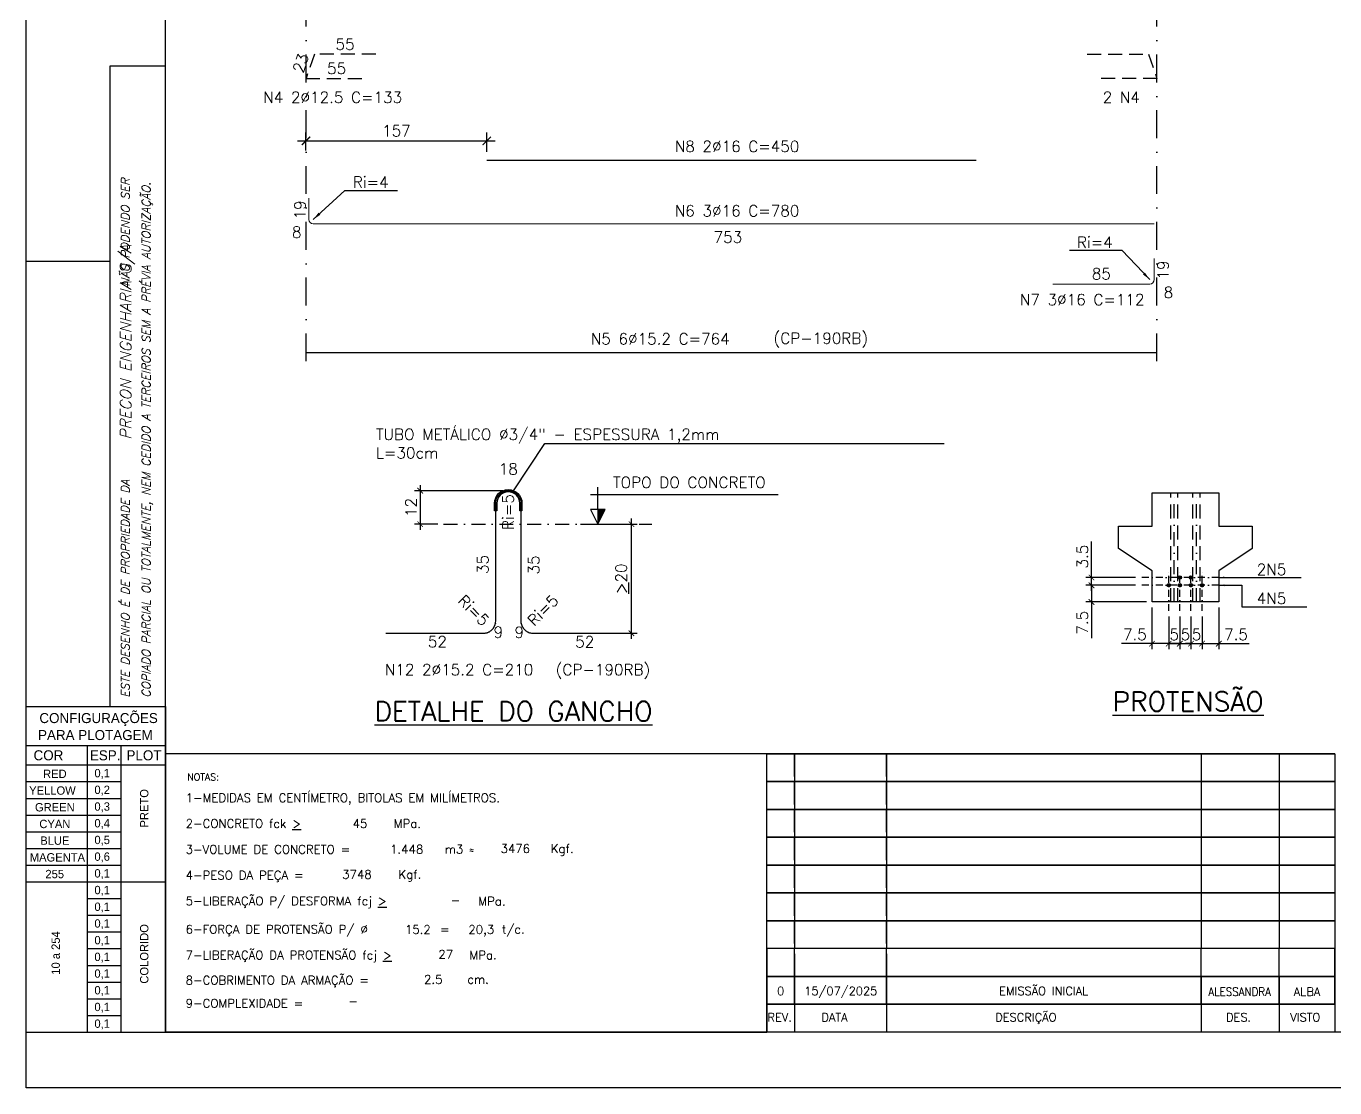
# Model space of a CAD drawing. Header units: centimetres. Extents: x 1658 to 6058, y 7825 to 9310.
# Drawn here: x 3958 to 5133, y 7825 to 8778 of the extents above; entities that cross this region are included whole.
import ezdxf
from ezdxf.enums import TextEntityAlignment as Align

# ---------------------------------------------------------------- set-up
doc = ezdxf.new("R2010")
doc.units = ezdxf.units.CM
doc.header["$LTSCALE"] = 50
doc.header["$MEASUREMENT"] = 0
doc.header["$PDMODE"] = 67
doc.linetypes.add('DASHDOT', pattern=[1, 0.5, -0.25, 0, -0.25])
doc.linetypes.add('HIDDEN', pattern=[0.375, 0.25, -0.125])
for name, color, linetype in [('COTAS-PRECON', 1, 'Continuous'), ('FERROS-PRECON', 4, 'Continuous'), ('FORMATO-PRECON', 2, 'Continuous'), ('HACHURAS-PRECON', 1, 'Continuous'), ('LINHA CENTRO-PRECON', 1, 'DASHDOT'), ('LINHA TRACEJADO-PRECON', 1, 'HIDDEN'), ('LINHA-01-PRECON', 1, 'Continuous'), ('LINHA-02-PRECON', 2, 'Continuous'), ('LINHA-04-PRECON', 4, 'Continuous'), ('LINHA-05-PRECON', 5, 'Continuous'), ('NOTAS-PRECON', 2, 'Continuous'), ('X1', 2, 'Continuous')]:
    doc.layers.add(name, color=color, linetype=linetype)
doc.layers.add('EP - 4', color=4, linetype='Continuous', lineweight=13)
doc.styles.add('PRECON-ROMANS', font='romans.shx')
doc.styles.add('R-80C-100', font='simplex.shx', dxfattribs={"height": 20})
doc.styles.add('R-80C-50', font='simplex.shx', dxfattribs={"height": 10})
doc.styles.add('R060', font='ACENT.shx', dxfattribs={"height": 75})
doc.styles.add('ROMANS', font='ROMANS.SHX', dxfattribs={"oblique": 15, "height": 3})
doc.styles.get("Standard").update_dxf_attribs({"font": 'romans.shx'})
doc.linetypes.add('ZIGZAG', pattern='A,0.0001,-0.2,[131,ltypeshp.shx,S=0.2,R=0,X=-0.2,Y=0],-0.4,[131,ltypeshp.shx,S=0.2,R=180,X=0.2,Y=0],-0.2', length=0.8001)
doc.dimstyles.new('ESC-0050', dxfattribs={"dimscale": 5, "dimtxt": 10, "dimasz": 1.5, "dimexe": 1.1, "dimexo": 2, "dimgap": 0.8, "dimtad": 1, "dimdec": 1, "dimzin": 12, "dimdsep": 46, "dimtxsty": 'R-80C-50', "dimblk": 'ARCHTICK', "dimcen": 2.5, "dimdle": 1.1, "dimclrd": 1, "dimclre": 1, "dimclrt": 3, "dimaunit": 1, "dimadec": 3, "dimazin": 0, "dimtfac": 1, "dimtdec": 1, "dimtmove": 0, "dimatfit": 3, "dimfxl": 1, "dimtolj": 1, "dimtzin": 0, "dimarcsym": 0})
doc.dimstyles.new('ESC50-25', dxfattribs={"dimscale": 50, "dimtxt": 0.2, "dimasz": 0.1, "dimexe": 0.1, "dimexo": 0.1, "dimgap": 0.065, "dimtad": 1, "dimdec": 1, "dimlfac": 0.5, "dimzin": 12, "dimdsep": 46, "dimtxsty": 'Standard', "dimblk": 'ARCHTICK', "dimcen": 0.09, "dimdle": 0.1, "dimclrd": 256, "dimclre": 256, "dimclrt": 2, "dimaunit": 1, "dimazin": 0, "dimtfac": 1, "dimtdec": 1, "dimtix": 1, "dimtmove": 1, "dimatfit": 3, "dimfxl": 1, "dimtolj": 1, "dimtzin": 0, "dimlwd": -1, "dimlwe": -1, "dimarcsym": 0})
doc.dimstyles.new('ESC50-50', dxfattribs={"dimscale": 50, "dimtxt": 0.2, "dimasz": 0.15, "dimexe": 0.15, "dimexo": 0.15, "dimgap": 0.08, "dimtad": 1, "dimdec": 1, "dimzin": 12, "dimdsep": 46, "dimtxsty": 'Standard', "dimblk": 'ARCHTICK', "dimcen": 0.09, "dimdle": 0.15, "dimclrd": 256, "dimclre": 256, "dimclrt": 2, "dimazin": 3, "dimtfac": 1, "dimtdec": 1, "dimtix": 1, "dimtmove": 2, "dimatfit": 2, "dimfxl": 0.15, "dimtolj": 1, "dimtzin": 0, "dimarcsym": 0})

# ---------------------------------------------------------------- blocks, each defined once
blk = doc.blocks.new('REV-A3-V')
at = {"layer": 'FORMATO-PRECON', "color": 1}
for p, q in [((780, 50), (780, 9.1)), ((920, 50), (920, 9.1))]:
    blk.add_line(p, q, dxfattribs=at)
for points in [[(1020, 50), (0, 50)], [(50, 9.1), (50, 50)], [(50, 50), (50, 0)], [(215, 9.1), (215, 50)], [(215, 50), (215, 0)], [(780, 50), (780, 0)], [(920, 50), (920, 0)]]:
    blk.add_lwpolyline(points, dxfattribs=at)
blk.add_lwpolyline([(1020, 0), (0, 0), (0, 50), (1020, 50)], close=True, dxfattribs=at)
at = {"layer": 'FORMATO-PRECON', "color": 2, "style": 'PRECON-ROMANS', "flags": 12}
for p in [(24.8, 24), (132.8, 24), (497.2, 24)]:
    blk.add_attdef('X', text='', height=15, dxfattribs=at).set_placement(p, align=Align.MIDDLE_CENTER)
at = {"layer": 'FORMATO-PRECON', "style": 'PRECON-ROMANS', "flags": 12}
for p in [(849.1, 22.6), (970, 22.6)]:
    blk.add_attdef('X', text='', height=15, dxfattribs=at).set_placement(p, align=Align.MIDDLE_CENTER)
blk = doc.blocks.new('A$C6E105C5C')
at = {"layer": 'FORMATO-PRECON', "color": 6}
for q in [(1020, 50), (0, 0)]:
    blk.add_line((0, 50), q, dxfattribs=at)
at = {"layer": 'FORMATO-PRECON', "color": 3}
blk.add_lwpolyline([(0, 50), (1020, 50), (1020, 0), (0, 0)], close=True, dxfattribs=at)
at = {"layer": 'FORMATO-PRECON', "color": 1}
for points in [[(50, 50), (50, 0)], [(215, 50), (215, 0)], [(780, 50), (780, 0)], [(920, 50), (920, 0)]]:
    blk.add_lwpolyline(points, dxfattribs=at)
at = {"layer": 'FORMATO-PRECON', "style": 'ROMANS'}
for s, p in [('REV.', (1.3, 19.2)), ('DATA', (98.1, 19.2)), ('DESCRIÇÃO', (410.2, 19.2)), ('DES.', (824.6, 19.2)), ('VISTO', (940, 19.2))]:
    blk.add_text(s, height=15, dxfattribs=at).set_placement(p)
blk = doc.blocks.new('A$C0AF02B9D')
at = {"layer": 'FORMATO-PRECON', "color": 1}
for p, q in [((0, 585), (250, 585)), ((0, 0), (0, 585)), ((250, 585), (250, 0)), ((0, 480), (250, 480)), ((0, 450), (170.7, 450)), ((0, 420), (170.7, 420)), ((0, 390), (170.7, 390)), ((0, 360), (170.7, 360)), ((0, 330), (170.7, 330)), ((0, 300), (170.7, 300)), ((110.1, 240), (170.7, 240)), ((110.1, 210), (170.7, 210)), ((110.1, 180), (170.7, 180)), ((110.1, 150), (170.7, 150)), ((110.1, 150), (170.7, 150)), ((110.1, 120), (170.7, 120)), ((110.1, 120), (170.7, 120)), ((110.1, 90), (170.7, 90)), ((110.1, 90), (170.7, 90)), ((110.1, 60), (170.7, 60)), ((110.1, 60), (170.7, 60)), ((110.1, 30), (170.7, 30)), ((110.1, 30), (170.7, 30)), ((0, 0), (250, 0)), ((110.1, 0), (170.7, 0)), ((110.1, 0), (170.7, 0)), ((110.1, 0), (170.7, 0))]:
    blk.add_line(p, q, dxfattribs=at)
at = {"layer": 'FORMATO-PRECON'}
for p, q in [((0, 515), (250, 515)), ((110.1, 0), (110.1, 515)), ((170.7, 0), (170.7, 515)), ((0, 270), (250, 270))]:
    blk.add_line(p, q, dxfattribs=at)
at = {"layer": 'FORMATO-PRECON', "style": 'R060'}
for s, p in [('CONFIGURAÇÕES ', (133.4, 563.9)), ('PARA PLOTAGEM', (124.3, 533.7)), ('COR', (40, 497.3)), ('ESP.', (141.8, 497.3)), ('PLOT', (211.6, 497.3))]:
    blk.add_text(s, height=18, dxfattribs=at).set_placement(p, align=Align.MIDDLE)
at = {"layer": 'FORMATO-PRECON', "color": 1, "style": 'R060'}
for s, p in [('RED', (51.5, 464)), ('0,1', (136.5, 464)), ('YELLOW', (47.2, 434)), ('0,2', (136.5, 434)), ('GREEN', (51.5, 404)), ('0,3', (136.5, 404)), ('CYAN', (51.5, 374)), ('0,4', (136.5, 374)), ('0,5', (136.5, 344)), ('BLUE', (51.5, 344)), ('MAGENTA', (56.1, 314)), ('0,6', (136.5, 314)), ('255', (51.3, 284)), ('0,1', (136.5, 284)), ('0,1', (136.5, 254)), ('0,1', (136.5, 224)), ('0,1', (136.5, 194)), ('0,1', (136.5, 164)), ('0,1', (136.5, 134)), ('0,1', (136.5, 104)), ('0,1', (136.5, 74)), ('0,1', (136.5, 44)), ('0,1', (136.5, 14))]:
    blk.add_text(s, height=15, dxfattribs=at).set_placement(p, align=Align.MIDDLE)
for s, p in [('PRETO', (212, 402.1)), ('COLORIDO', (212, 140.6)), ('10 a 254', (53, 142.2))]:
    blk.add_text(s, height=15, rotation=90, dxfattribs=at).set_placement(p, align=Align.MIDDLE)
blk = doc.blocks.new('A$C432D58B7')
at = {"layer": 'LINHA-01-PRECON'}
blk.add_blockref('A$C0AF02B9D', (0, 0), dxfattribs=at)
blk = doc.blocks.new('A$C550964AD')
at = {"layer": 'LINHA-01-PRECON'}
blk.add_blockref('A$C432D58B7', (0, 0), dxfattribs=at)
blk = doc.blocks.new('A$C12EB5E76')
at = {"layer": 'FORMATO-PRECON', "color": 6}
blk.add_line((35.3, 3089.3), (35.3, 1939.3), dxfattribs=at)
at = {"layer": 'FORMATO-PRECON'}
for points in [[(-114.7, 1254.3), (-114.7, 4224.3), (4085.3, 4224.3), (4085.3, 1254.3)], [(135.3, 1939.3), (135.3, 3089.3), (35.3, 3089.3), (35.3, 1939.3)]]:
    blk.add_lwpolyline(points, close=True, dxfattribs=at)
at = {"layer": 'FORMATO-PRECON', "color": 6}
blk.add_lwpolyline([(135.3, 1354.3), (135.3, 4124.3), (3985.3, 4124.3), (3985.3, 1354.3)], close=True, dxfattribs=at)
at = {"layer": 'FORMATO-PRECON'}
blk.add_lwpolyline([(-114.7, 2739.3), (35.3, 2739.3)], dxfattribs=at)
at = {"layer": 'LINHA-05-PRECON'}
blk.add_blockref('A$C550964AD', (-114.7, 1354.3), dxfattribs=at)
at = {"layer": 'FORMATO-PRECON', "style": 'ROMANS', "oblique": 15}
for s, p in [('ESTE DESENHO É DE PROPRIEDADE DA                            NÃO PODENDO SER', (70.9, 1955.1)), ('COPIADO PARCIAL OU TOTALMENTE, NEM CEDIDO A TERCEIROS SEM A PRÉVIA AUTORIZAÇÃO.', (108.3, 1955.1))]:
    blk.add_text(s, height=15, rotation=90, dxfattribs=at).set_placement(p)
at = {"layer": 'FORMATO-PRECON', "color": 3, "style": 'ROMANS', "oblique": 15}
blk.add_text('PRECON ENGENHARIA S/A', height=20, rotation=90, dxfattribs=at).set_placement((74, 2418.3))
blk = doc.blocks.new('NOTAS')
at = {"layer": 'NOTAS-PRECON', "color": 3, "style": 'ROMANS'}
blk.add_text('NOTAS:', height=11.93, dxfattribs=at).set_placement((9112.7, 411.6))
at = {"layer": 'NOTAS-PRECON', "style": 'ROMANS'}
for s, height, p in [('1-MEDIDAS EM CENTÍMETRO, BITOLAS EM MILÍMETROS. ', 14.918, (9109.9, 374)), ('2-CONCRETO fck %%U>%%U ', 14.918, (9109.9, 329.3)), ('3-VOLUME DE CONCRETO =', 14.918, (9109.9, 284.5)), ('≈ ', 14.92, (9601.3, 284.5)), ('4-PESO DA PEÇA =', 14.918, (9109.9, 239.7)), ('5-LIBERAÇÃO P/ DESFORMA fcj %%U>', 14.918, (9109.9, 195)), ('6-FORÇA DE PROTENSÃO P/ %%C', 14.918, (9109.8, 145.9)), ('t/c.', 14.92, (9658.1, 145.9)), ('=', 14.9, (9550.9, 145.9)), ('7-LIBERAÇÃO DA PROTENSÃO fcj %%U>', 14.918, (9109.8, 101.2)), ('MPa.', 14.92, (9601.8, 101.2)), ('8-COBRIMENTO DA ARMAÇÃO =', 14.918, (9109.9, 57.6)), ('9-COMPLEXIDADE =', 14.918, (9109.9, 17.6))]:
    blk.add_text(s, height=height, dxfattribs=at).set_placement(p)
at = {"layer": 'NOTAS-PRECON', "color": 2, "style": 'PRECON-ROMANS'}
for s, p in [('   MPa.', (9477.7, 336.7)), ('m3', (9575.1, 292.2)), ('Kgf.', (9762.6, 293.3)), ('Kgf.', (9498.6, 248.6)), ('MPa.', (9640.7, 202.1)), ('cm.', (9616.9, 66.5))]:
    blk.add_text(s, height=14.92, dxfattribs=at).set_placement(p, align=Align.MIDDLE_CENTER)
at = {"layer": 'NOTAS-PRECON', "color": 2, "style": 'PRECON-ROMANS', "flags": 8}
for tag, p in [('A', (9412.1, 336.7)), ('B', (9493.1, 292.2)), ('C', (9681.4, 293.3)), ('D', (9406.7, 248.6)), ('E', (9577.4, 203.8)), ('F', (9512.4, 153)), ('G', (9622.3, 153)), ('H', (9560.8, 110)), ('I', (9539.2, 66.5))]:
    blk.add_attdef(tag, text='', height=14.9, dxfattribs=at).set_placement(p, align=Align.MIDDLE_CENTER)
at = {"layer": 'NOTAS-PRECON', "color": 2, "style": 'PRECON-ROMANS'}
blk.add_attdef('J', (9391.7, 21.3), '', height=14.9, dxfattribs=at)
blk = doc.blocks.new('_ArchTick')
at = {"color": 0, "linetype": 'ByBlock', "const_width": 0.15}
blk.add_lwpolyline([(-0.5, -0.5), (0.5, 0.5)], dxfattribs=at)
blk = doc.blocks.new('*D96')
at = {"layer": 'COTAS-PRECON', "transparency": 16777216}
for p, q in [((4954.3, 8276.3), (4909.9, 8276.3)), ((4914.9, 8276.3), (4914.9, 8256.3)), ((4964.2, 8261.3), (4909.9, 8261.3)), ((4914.9, 8261.3), (4914.9, 8228.8))]:
    blk.add_line(p, q, dxfattribs=at)
at = {"layer": 'Defpoints', "color": 0, "transparency": 16777216}
for p in [(4914.9, 8276.3), (4959.3, 8276.3), (4969.2, 8261.3)]:
    blk.add_point(p, dxfattribs=at)
at = {"layer": 'COTAS-PRECON', "transparency": 16777216, "xscale": 5, "yscale": 5, "zscale": 5}
for p, rotation in [((4914.9, 8276.3), 90), ((4914.9, 8261.3), 270)]:
    blk.add_blockref('_ArchTick', p, dxfattribs=dict(at, rotation=rotation))
at = {"layer": 'COTAS-PRECON', "color": 2, "transparency": 16777216, "insert": (4906.7, 8242.6), "char_height": 10, "attachment_point": 5, "rotation": 90}
blk.add_mtext('\\A1;7.5', dxfattribs=at)
blk = doc.blocks.new('*D97')
at = {"layer": 'COTAS-PRECON', "transparency": 16777216}
for p, q in [((4984.2, 8248.2), (4984.2, 8218.9)), ((4994.2, 8248.2), (4994.2, 8218.9)), ((4984.2, 8223.9), (4979.2, 8223.9)), ((4984.2, 8223.9), (4994.2, 8223.9)), ((4994.2, 8223.9), (4999.2, 8223.9))]:
    blk.add_line(p, q, dxfattribs=at)
at = {"layer": 'Defpoints', "color": 0, "transparency": 16777216}
for p in [(4984.2, 8253.2), (4994.2, 8253.2), (4994.2, 8223.9)]:
    blk.add_point(p, dxfattribs=at)
at = {"layer": 'COTAS-PRECON', "transparency": 16777216, "xscale": 5, "yscale": 5, "zscale": 5}
blk.add_blockref('_ArchTick', (4984.2, 8223.9), dxfattribs=at)
at = {"layer": 'COTAS-PRECON', "transparency": 16777216, "xscale": 5, "yscale": 5, "zscale": 5, "rotation": 180}
blk.add_blockref('_ArchTick', (4994.2, 8223.9), dxfattribs=at)
at = {"layer": 'COTAS-PRECON', "color": 2, "transparency": 16777216, "insert": (4989.2, 8232.1), "char_height": 10, "attachment_point": 5}
blk.add_mtext('\\A1;5', dxfattribs=at)
blk = doc.blocks.new('*D98')
at = {"layer": 'COTAS-PRECON', "transparency": 16777216}
for p, q in [((4994.2, 8248.2), (4994.2, 8218.9)), ((5004.2, 8248.2), (5004.2, 8218.9)), ((4994.2, 8223.9), (4989.2, 8223.9)), ((4994.2, 8223.9), (5004.2, 8223.9)), ((5004.2, 8223.9), (5009.2, 8223.9))]:
    blk.add_line(p, q, dxfattribs=at)
at = {"layer": 'Defpoints', "color": 0, "transparency": 16777216}
for p in [(4994.2, 8253.2), (5004.2, 8253.2), (5004.2, 8223.9)]:
    blk.add_point(p, dxfattribs=at)
at = {"layer": 'COTAS-PRECON', "transparency": 16777216, "xscale": 5, "yscale": 5, "zscale": 5}
blk.add_blockref('_ArchTick', (4994.2, 8223.9), dxfattribs=at)
at = {"layer": 'COTAS-PRECON', "transparency": 16777216, "xscale": 5, "yscale": 5, "zscale": 5, "rotation": 180}
blk.add_blockref('_ArchTick', (5004.2, 8223.9), dxfattribs=at)
at = {"layer": 'COTAS-PRECON', "color": 2, "transparency": 16777216, "insert": (4999.2, 8232.1), "char_height": 10, "attachment_point": 5}
blk.add_mtext('\\A1;5', dxfattribs=at)
blk = doc.blocks.new('*D99')
at = {"layer": 'COTAS-PRECON', "transparency": 16777216}
for p, q in [((5004.2, 8248.2), (5004.2, 8218.9)), ((5014.2, 8248.2), (5014.2, 8218.9)), ((5004.2, 8223.9), (4999.2, 8223.9)), ((5004.2, 8223.9), (5014.2, 8223.9)), ((5014.2, 8223.9), (5019.2, 8223.9))]:
    blk.add_line(p, q, dxfattribs=at)
at = {"layer": 'Defpoints', "color": 0, "transparency": 16777216}
for p in [(5004.2, 8253.2), (5014.2, 8253.2), (5014.2, 8223.9)]:
    blk.add_point(p, dxfattribs=at)
at = {"layer": 'COTAS-PRECON', "transparency": 16777216, "xscale": 5, "yscale": 5, "zscale": 5}
blk.add_blockref('_ArchTick', (5004.2, 8223.9), dxfattribs=at)
at = {"layer": 'COTAS-PRECON', "transparency": 16777216, "xscale": 5, "yscale": 5, "zscale": 5, "rotation": 180}
blk.add_blockref('_ArchTick', (5014.2, 8223.9), dxfattribs=at)
at = {"layer": 'COTAS-PRECON', "color": 2, "transparency": 16777216, "insert": (5009.2, 8232.1), "char_height": 10, "attachment_point": 5}
blk.add_mtext('\\A1;5', dxfattribs=at)
blk = doc.blocks.new('*D100')
at = {"layer": 'COTAS-PRECON', "transparency": 16777216}
for p, q in [((5029.2, 8256.3), (5029.2, 8218.9)), ((5014.2, 8248.2), (5014.2, 8218.9)), ((5009.2, 8223.9), (5034.2, 8223.9))]:
    blk.add_line(p, q, dxfattribs=at)
at = {"layer": 'Defpoints', "color": 0, "transparency": 16777216}
for p in [(5029.2, 8261.3), (5014.2, 8253.2), (5029.2, 8223.9)]:
    blk.add_point(p, dxfattribs=at)
at = {"layer": 'COTAS-PRECON', "transparency": 16777216, "xscale": 5, "yscale": 5, "zscale": 5, "rotation": 180}
blk.add_blockref('_ArchTick', (5014.2, 8223.9), dxfattribs=at)
at = {"layer": 'COTAS-PRECON', "transparency": 16777216, "xscale": 5, "yscale": 5, "zscale": 5}
blk.add_blockref('_ArchTick', (5029.2, 8223.9), dxfattribs=at)
at = {"layer": 'COTAS-PRECON', "color": 2, "transparency": 16777216, "insert": (5044.6, 8232.1), "char_height": 10, "attachment_point": 5}
blk.add_mtext('\\A1;7.5', dxfattribs=at)
blk = doc.blocks.new('*D101')
at = {"layer": 'COTAS-PRECON', "transparency": 16777216}
for p, q in [((4969.2, 8256.3), (4969.2, 8218.9)), ((4984.2, 8248.2), (4984.2, 8218.9)), ((4989.2, 8223.9), (4964.2, 8223.9))]:
    blk.add_line(p, q, dxfattribs=at)
at = {"layer": 'Defpoints', "color": 0, "transparency": 16777216}
for p in [(4969.2, 8261.3), (4984.2, 8253.2), (4969.2, 8223.9)]:
    blk.add_point(p, dxfattribs=at)
at = {"layer": 'COTAS-PRECON', "transparency": 16777216, "xscale": 5, "yscale": 5, "zscale": 5, "rotation": 180}
blk.add_blockref('_ArchTick', (4969.2, 8223.9), dxfattribs=at)
at = {"layer": 'COTAS-PRECON', "transparency": 16777216, "xscale": 5, "yscale": 5, "zscale": 5}
blk.add_blockref('_ArchTick', (4984.2, 8223.9), dxfattribs=at)
at = {"layer": 'COTAS-PRECON', "color": 2, "transparency": 16777216, "insert": (4953.8, 8232.1), "char_height": 10, "attachment_point": 5}
blk.add_mtext('\\A1;7.5', dxfattribs=at)
blk = doc.blocks.new('*D103')
at = {"layer": 'Defpoints', "color": 0, "transparency": 16777216}
for p in [(4217.2, 8753.2), (4209.6, 8731.5), (4209.6, 8731.5)]:
    blk.add_point(p, dxfattribs=at)
at = {"layer": 'COTAS-PRECON', "color": 2, "transparency": 16777216, "insert": (4204.9, 8745.3), "char_height": 10, "attachment_point": 5, "rotation": 70.8817}
blk.add_mtext('\\A1;23', dxfattribs=at)
blk = doc.blocks.new('*D104')
at = {"layer": 'Defpoints', "color": 0, "transparency": 16777216}
for p in [(4217.2, 8753.2), (4272.2, 8753.2), (4272.2, 8753.2)]:
    blk.add_point(p, dxfattribs=at)
at = {"layer": 'COTAS-PRECON', "color": 2, "transparency": 16777216, "insert": (4244.7, 8762.2), "char_height": 10, "attachment_point": 5}
blk.add_mtext('\\A1;55', dxfattribs=at)
blk = doc.blocks.new('*D105')
at = {"layer": 'Defpoints', "color": 0, "transparency": 16777216}
for p in [(4209.6, 8731.5), (4209.6, 8731.5), (4264.6, 8731.5)]:
    blk.add_point(p, dxfattribs=at)
at = {"layer": 'COTAS-PRECON', "color": 2, "transparency": 16777216, "insert": (4237.1, 8740.5), "char_height": 10, "attachment_point": 5}
blk.add_mtext('\\A1;55', dxfattribs=at)
blk = doc.blocks.new('*D115')
at = {"layer": 'COTAS-PRECON', "transparency": 16777216}
for p, q in [((4914.9, 8283.3), (4914.9, 8315.7)), ((4954.3, 8283.3), (4909.9, 8283.3)), ((4954.3, 8276.3), (4909.9, 8276.3)), ((4914.9, 8271.3), (4914.9, 8283.3))]:
    blk.add_line(p, q, dxfattribs=at)
at = {"layer": 'Defpoints', "color": 0, "transparency": 16777216}
for p in [(4914.9, 8283.3), (4959.3, 8283.3), (4959.3, 8276.3)]:
    blk.add_point(p, dxfattribs=at)
at = {"layer": 'COTAS-PRECON', "transparency": 16777216, "xscale": 5, "yscale": 5, "zscale": 5}
for p, rotation in [((4914.9, 8283.3), 90), ((4914.9, 8276.3), 270)]:
    blk.add_blockref('_ArchTick', p, dxfattribs=dict(at, rotation=rotation))
at = {"layer": 'COTAS-PRECON', "color": 2, "transparency": 16777216, "insert": (4906.7, 8302), "char_height": 10, "attachment_point": 5, "rotation": 90}
blk.add_mtext('\\A1;3.5', dxfattribs=at)
blk = doc.blocks.new('*D116')
at = {"layer": 'Defpoints', "color": 0, "transparency": 16777216}
for p in [(4212.1, 8623.9), (4212.1, 8623.9), (4212.1, 8604.9)]:
    blk.add_point(p, dxfattribs=at)
at = {"layer": 'COTAS-PRECON', "color": 2, "transparency": 16777216, "insert": (4204.2, 8613.4), "char_height": 10, "attachment_point": 5, "rotation": 90}
blk.add_mtext('\\A1;19', dxfattribs=at)
blk = doc.blocks.new('*D117')
at = {"layer": 'Defpoints', "color": 0, "transparency": 16777216}
for p in [(4218.1, 8600.9), (4971.1, 8600.9, 96721), (4971.1, 8582.8)]:
    blk.add_point(p, dxfattribs=at)
at = {"layer": 'COTAS-PRECON', "color": 2, "transparency": 16777216, "insert": (4588.4, 8588.9), "char_height": 10, "attachment_point": 5}
blk.add_mtext('\\A1;753', dxfattribs=at)
blk = doc.blocks.new('*D118')
at = {"layer": 'Defpoints', "color": 0, "transparency": 16777216}
for p in [(4971.1, 8569.9), (4971.1, 8569.9), (4971.1, 8550.9)]:
    blk.add_point(p, dxfattribs=at)
at = {"layer": 'COTAS-PRECON', "color": 2, "transparency": 16777216, "insert": (4979.1, 8559.4), "char_height": 10, "attachment_point": 5, "rotation": 90}
blk.add_mtext('\\A1;19', dxfattribs=at)
blk = doc.blocks.new('*D119')
at = {"layer": 'Defpoints', "color": 0, "transparency": 16777216}
for p in [(4880.2, 8546.9), (4965.1, 8546.9), (4880.2, 8528.7)]:
    blk.add_point(p, dxfattribs=at)
at = {"layer": 'COTAS-PRECON', "color": 2, "transparency": 16777216, "insert": (4923.7, 8556), "char_height": 10, "attachment_point": 5}
blk.add_mtext('\\A1;85', dxfattribs=at)
blk = doc.blocks.new('*D161')
at = {"layer": 'COTAS-PRECON', "lineweight": -2}
for p, q in [((4202.1, 8675.5), (4379.4, 8675.5)), ((4209.6, 8666.9), (4209.6, 8683)), ((4371.9, 8665.7), (4371.9, 8683))]:
    blk.add_line(p, q, dxfattribs=at)
at = {"layer": 'Defpoints', "color": 0}
for p in [(4371.9, 8675.5), (4209.6, 8659.4), (4371.9, 8658.2)]:
    blk.add_point(p, dxfattribs=at)
at = {"layer": 'COTAS-PRECON', "lineweight": -2, "xscale": 7.5, "yscale": 7.5, "zscale": 7.5, "rotation": 180}
blk.add_blockref('_ArchTick', (4209.6, 8675.5), dxfattribs=at)
at = {"layer": 'COTAS-PRECON', "lineweight": -2, "xscale": 7.5, "yscale": 7.5, "zscale": 7.5}
blk.add_blockref('_ArchTick', (4371.9, 8675.5), dxfattribs=at)
at = {"layer": 'COTAS-PRECON', "color": 2, "insert": (4290.8, 8684.5), "char_height": 10, "attachment_point": 5}
blk.add_mtext('\\A1;157', dxfattribs=at)
blk = doc.blocks.new('*D162')
at = {"layer": 'COTAS-PRECON'}
for p, q in [((4456.2, 8331.2), (4506.8, 8331.2)), ((4501.8, 8228.2), (4501.8, 8336.2)), ((4456.2, 8233.2), (4506.8, 8233.2))]:
    blk.add_line(p, q, dxfattribs=at)
at = {"layer": 'Defpoints', "color": 0}
for p in [(4451.2, 8331.2), (4501.8, 8331.2), (4451.2, 8233.2)]:
    blk.add_point(p, dxfattribs=at)
at = {"layer": 'COTAS-PRECON', "xscale": 5, "yscale": 5, "zscale": 5}
for p, rotation in [((4501.8, 8331.2), 90), ((4501.8, 8233.2), 270)]:
    blk.add_blockref('_ArchTick', p, dxfattribs=dict(at, rotation=rotation))
at = {"layer": 'COTAS-PRECON', "color": 2, "insert": (4492.6, 8282.2), "char_height": 10, "attachment_point": 5, "rotation": 90}
blk.add_mtext('\\A1;{\\L>}20', dxfattribs=at)
blk = doc.blocks.new('*D163')
at = {"layer": 'Defpoints', "color": 0}
for p in [(4381, 8343.2), (4380, 8244.4), (4381, 8244.4)]:
    blk.add_point(p, dxfattribs=at)
at = {"layer": 'COTAS-PRECON', "color": 2, "insert": (4368.4, 8295), "char_height": 10, "attachment_point": 5, "rotation": 90}
blk.add_mtext('\\A1;35', dxfattribs=at)
blk = doc.blocks.new('*D164')
at = {"layer": 'Defpoints', "color": 0}
for p in [(4413.8, 8233.2), (4413.8, 8233.2), (4501.8, 8233.2)]:
    blk.add_point(p, dxfattribs=at)
at = {"layer": 'COTAS-PRECON', "color": 2, "insert": (4459.9, 8225.5), "char_height": 10, "attachment_point": 5}
blk.add_mtext('\\A1;52', dxfattribs=at)
blk = doc.blocks.new('*D165')
at = {"layer": 'Defpoints', "color": 0}
for p in [(4281.2, 8233.2), (4368.7, 8233.2), (4368.7, 8233.2)]:
    blk.add_point(p, dxfattribs=at)
at = {"layer": 'COTAS-PRECON', "color": 2, "insert": (4327.6, 8225.6), "char_height": 10, "attachment_point": 5}
blk.add_mtext('\\A1;52', dxfattribs=at)
blk = doc.blocks.new('*D166')
at = {"layer": 'Defpoints', "color": 0}
for p in [(4401.5, 8343.2), (4401.5, 8244.4), (4402.5, 8244.4)]:
    blk.add_point(p, dxfattribs=at)
at = {"layer": 'COTAS-PRECON', "color": 2, "insert": (4414.1, 8294.5), "char_height": 10, "attachment_point": 5, "rotation": 90}
blk.add_mtext('\\A1;35', dxfattribs=at)
blk = doc.blocks.new('*D167')
at = {"layer": 'COTAS-PRECON'}
for p, q in [((4312.1, 8366.2), (4312.1, 8326.2)), ((4386.2, 8361.2), (4307.1, 8361.2)), ((4328, 8331.2), (4307.1, 8331.2))]:
    blk.add_line(p, q, dxfattribs=at)
at = {"layer": 'Defpoints', "color": 0}
for p in [(4391.2, 8361.2), (4312.1, 8331.2), (4333, 8331.2)]:
    blk.add_point(p, dxfattribs=at)
at = {"layer": 'COTAS-PRECON', "xscale": 5, "yscale": 5, "zscale": 5}
for p, rotation in [((4312.1, 8361.2), 90), ((4312.1, 8331.2), 270)]:
    blk.add_blockref('_ArchTick', p, dxfattribs=dict(at, rotation=rotation))
at = {"layer": 'COTAS-PRECON', "color": 2, "insert": (4303.9, 8346.2), "char_height": 10, "attachment_point": 5, "rotation": 90}
blk.add_mtext('\\A1;12', dxfattribs=at)

msp = doc.modelspace()

# ---------------------------------------------------------------- hatches: boundary and pattern name
at = {"layer": 'HACHURAS-PRECON'}
msp.add_hatch(color=256, dxfattribs=at).paths.add_polyline_path([(4471.642, 8344.488), (4478.306, 8344.488), (4471.642, 8331.16)])
h = msp.add_hatch(color=256, dxfattribs=at)
h.dxf.hatch_style = 1
h.paths.add_polyline_path([(4995.73, 8283.283, 1), (4992.69, 8283.283, 1)])
h = msp.add_hatch(color=256, dxfattribs=at)
h.dxf.hatch_style = 1
h.paths.add_polyline_path([(5005.73, 8283.283, 1), (5002.69, 8283.283, 1)])
h = msp.add_hatch(color=256, dxfattribs=at)
h.dxf.hatch_style = 1
h.paths.add_polyline_path([(4985.73, 8276.283, 1), (4982.69, 8276.283, 1)])
h = msp.add_hatch(color=256, dxfattribs=at)
h.dxf.hatch_style = 1
h.paths.add_polyline_path([(4995.73, 8276.283, 1), (4992.69, 8276.283, 1)])
h = msp.add_hatch(color=256, dxfattribs=at)
h.dxf.hatch_style = 1
h.paths.add_polyline_path([(5005.73, 8276.283, 1), (5002.69, 8276.283, 1)])
h = msp.add_hatch(color=256, dxfattribs=at)
h.dxf.hatch_style = 1
h.paths.add_polyline_path([(5015.73, 8276.283, 1), (5012.69, 8276.283, 1)])

# ---------------------------------------------------------------- linework, layer by layer
at = {"layer": 'COTAS-PRECON', "linetype": 'DASHDOT'}
for p, q in [((4209.638, 8477.485), (4209.638, 9235.068)), ((4973.638, 8477.485, 96721), (4973.638, 9220.63, 96721))]:
    msp.add_line(p, q, dxfattribs=at)
at = {"layer": 'COTAS-PRECON', "linetype": 'DASHDOT', "ltscale": 0.25}
for p, q in [((4984.21, 8253.227), (4984.21, 8288.104)), ((4994.21, 8253.227), (4994.21, 8288.104)), ((5004.21, 8253.227), (5004.21, 8288.104)), ((5014.21, 8253.227), (5014.21, 8288.104)), ((5029.21, 8283.283), (4959.298, 8283.283)), ((5029.21, 8276.283), (4959.298, 8276.283))]:
    msp.add_line(p, q, dxfattribs=at)
at = {"layer": 'COTAS-PRECON'}
for p, q in [((5049.723, 8276.283), (5049.723, 8256.831)), ((5049.723, 8256.831), (5108.297, 8256.831)), ((4969.21, 8223.883), (4941.941, 8223.883)), ((5029.21, 8223.883), (5056.48, 8223.883))]:
    msp.add_line(p, q, dxfattribs=at)
for centre in [(4994.21, 8283.283), (5004.21, 8283.283), (4984.21, 8276.283), (4994.21, 8276.283), (5004.21, 8276.283), (5014.21, 8276.283)]:
    msp.add_circle(centre, 1.52, dxfattribs=at)
at = {"layer": 'EP - 4'}
msp.add_lwpolyline([(4971.138, 8600.918), (4216.138, 8600.918, -0.41421356), (4212.138, 8604.918), (4212.138, 8623.918)], format="xyb", dxfattribs=at)
at = {"layer": 'EP - 4', "elevation": 96721}
msp.add_lwpolyline([(4880.169, 8546.856), (4967.138, 8546.856, 0.41421356), (4971.138, 8550.856), (4971.138, 8569.856)], format="xyb", dxfattribs=at)
at = {"layer": 'FORMATO-PRECON', "color": 6}
for points in [[(4083.357, 7874.924), (4623.357, 7874.924), (4623.357, 8124.924), (4083.357, 8124.924)], [(4623.357, 8124.924), (5133.357, 8124.924), (5133.357, 7874.924), (4623.357, 7874.924)]]:
    msp.add_lwpolyline(points, close=True, dxfattribs=at)
at = {"layer": 'HACHURAS-PRECON'}
msp.add_line((4471.642, 8344.488), (4471.642, 8331.16), dxfattribs=at)
at = {"layer": 'LINHA CENTRO-PRECON', "ltscale": 0.5, "extrusion": (0, 1, 0)}
for p, q in [((4989.21, 8261.283), (4989.21, 8359.283)), ((5009.21, 8261.283), (5009.21, 8359.283))]:
    msp.add_line(p, q, dxfattribs=at)
at = {"layer": 'LINHA CENTRO-PRECON', "color": 1, "ltscale": 0.5}
msp.add_line((4333.029, 8331.16), (4520.078, 8331.16), dxfattribs=at)
at = {"layer": 'LINHA TRACEJADO-PRECON', "extrusion": (0, 1, 0)}
for p, q in [((4986.01, 8261.283), (4986.01, 8359.283)), ((4992.41, 8261.283), (4992.41, 8359.283)), ((5006.01, 8261.283), (5006.01, 8359.283)), ((5012.41, 8261.283), (5012.41, 8359.283))]:
    msp.add_line(p, q, dxfattribs=at)
at = {"layer": 'LINHA-01-PRECON'}
for p, q in [((4464.978, 8357.816), (4633.498, 8357.816)), ((4471.642, 8344.145), (4471.642, 8364.48)), ((4478.306, 8344.488), (4464.978, 8344.488)), ((4464.978, 8344.488), (4471.642, 8331.16)), ((4471.642, 8331.16), (4478.306, 8344.488))]:
    msp.add_line(p, q, dxfattribs=at)
msp.add_lwpolyline([(4403.511, 8343.2), (4401.511, 8343.2), (4401.511, 8349.93, 1), (4380.971, 8349.93), (4380.971, 8343.2), (4378.971, 8343.2), (4378.971, 8349.93, -1), (4403.511, 8349.93)], format="xyb", close=True, dxfattribs=at)
at = {"layer": 'LINHA-02-PRECON', "extrusion": (0, 1, 0)}
for p, q in [((4969.21, 8329.283), (4969.21, 8359.283)), ((5029.21, 8359.283), (5029.21, 8329.283)), ((4939.21, 8329.283), (4969.21, 8329.283)), ((4939.21, 8309.283), (4939.21, 8329.283)), ((5029.21, 8329.283), (5059.21, 8329.283)), ((5059.21, 8329.283), (5059.21, 8309.283)), ((4969.21, 8289.283), (4939.21, 8309.283)), ((5059.21, 8309.283), (5029.21, 8289.283)), ((4969.21, 8261.283), (4969.21, 8289.283)), ((5029.21, 8289.283), (5029.21, 8261.283)), ((5029.21, 8261.283), (4969.21, 8261.283))]:
    msp.add_line(p, q, dxfattribs=at)
at = {"layer": 'LINHA-02-PRECON', "linetype": 'ZIGZAG', "ltscale": 0.15}
msp.add_line((4969.21, 8359.283), (5029.21, 8359.283), dxfattribs=at)
at = {"layer": 'LINHA-04-PRECON'}
for p, q in [((4371.888, 8658.243), (4811.388, 8658.243, 96721)), ((4209.638, 8485.331), (4973.638, 8485.331, 96721))]:
    msp.add_line(p, q, dxfattribs=at)
at = {"layer": 'LINHA-04-PRECON', "linetype": 'HIDDEN'}
msp.add_lwpolyline([(4272.171, 8753.215), (4217.171, 8753.215), (4209.638, 8731.483), (4264.638, 8731.483)], dxfattribs=at)
at = {"layer": 'LINHA-04-PRECON', "linetype": 'HIDDEN', "elevation": 96721}
msp.add_lwpolyline([(4911.105, 8753.215), (4966.105, 8753.215), (4973.638, 8731.483), (4918.638, 8731.483)], dxfattribs=at)
at = {"layer": 'LINHA-04-PRECON', "color": 4, "linetype": 'Continuous'}
msp.add_rational_spline([(4281.241, 8233.16), (4339.971, 8233.16), (4368.701, 8233.16), (4373.369, 8233.16), (4376.67, 8236.461), (4379.971, 8239.762), (4379.971, 8244.43), (4379.971, 8325.16), (4379.971, 8349.93), (4379.971, 8354.598), (4383.272, 8357.899), (4386.573, 8361.2), (4391.241, 8361.2), (4395.909, 8361.2), (4399.21, 8357.899), (4402.511, 8354.598), (4402.511, 8349.93), (4402.511, 8325.16), (4402.511, 8244.43), (4402.511, 8239.762), (4405.812, 8236.461), (4409.113, 8233.16), (4413.781, 8233.16), (4442.511, 8233.16), (4501.241, 8233.16)], [1, 1, 1, 0.923879532511, 1, 0.923879532511, 1, 1, 1, 0.923879532511, 1, 0.923879532511, 1, 0.923879532511, 1, 0.923879532511, 1, 1, 1, 0.923879532511, 1, 0.923879532511, 1, 1, 1], degree=2, knots=[0, 0, 0, 1, 1, 1.78539816, 1.78539816, 2.57079633, 2.57079633, 3.57079633, 3.57079633, 4.35619449, 4.35619449, 5.14159265, 5.14159265, 5.92699082, 5.92699082, 6.71238898, 6.71238898, 7.71238898, 7.71238898, 8.49778714, 8.49778714, 9.28318531, 9.28318531, 10.28318531, 10.28318531, 10.28318531], dxfattribs=at)

# ---------------------------------------------------------------- block references
at = {"color": 1, "xscale": 0.5000000000000071, "yscale": 0.5000000000000071, "zscale": 0.5000000000000071}
for name, p in [('REV-A3-V', (4623.357, 8099.924)), ('REV-A3-V', (4623.357, 8074.924)), ('REV-A3-V', (4623.357, 8049.924)), ('REV-A3-V', (4623.357, 8024.924)), ('REV-A3-V', (4623.357, 7999.924)), ('REV-A3-V', (4623.357, 7974.924)), ('REV-A3-V', (4623.357, 7949.924)), ('A$C6E105C5C', (4623.357, 7874.924))]:
    msp.add_blockref(name, p, dxfattribs=at)
at = {"color": 1, "xscale": -0.5000000000000071, "yscale": 0.5000000000000071, "zscale": 0.5000000000000071, "rotation": 180}
for p in [(4623.357, 7949.924), (4623.357, 7924.924)]:
    msp.add_blockref('REV-A3-V', p, dxfattribs=at)
at = {"color": 1}
ref = msp.add_blockref('REV-A3-V', (4623.357, 7899.924), dxfattribs=dict(at, xscale=0.5000000000000071, yscale=0.5000000000000071, zscale=0.5000000000000071))
ref.add_attrib('X', '0', dxfattribs={"layer": 'FORMATO-PRECON', "color": 2, "height": 7.5, "style": 'PRECON-ROMANS', "flags": 12}).set_placement((4635.732, 7911.935), align=Align.MIDDLE_CENTER)
ref.add_attrib('X', '15/07/2025', dxfattribs={"layer": 'FORMATO-PRECON', "color": 2, "height": 7.5, "style": 'PRECON-ROMANS', "flags": 12}).set_placement((4689.748, 7911.935), align=Align.MIDDLE_CENTER)
ref.add_attrib('X', 'EMISSÃO INICIAL', dxfattribs={"layer": 'FORMATO-PRECON', "color": 2, "height": 7.5, "style": 'PRECON-ROMANS', "flags": 12}).set_placement((4871.968, 7911.935), align=Align.MIDDLE_CENTER)
ref.add_attrib('X', 'ALESSANDRA', dxfattribs={"layer": 'FORMATO-PRECON', "height": 7.5, "style": 'PRECON-ROMANS', "width": 0.9, "flags": 12}).set_placement((5047.919, 7911.201), align=Align.MIDDLE_CENTER)
ref.add_attrib('X', 'ALBA', dxfattribs={"layer": 'FORMATO-PRECON', "height": 7.5, "style": 'PRECON-ROMANS', "flags": 12}).set_placement((5108.372, 7911.201), align=Align.MIDDLE_CENTER)
at = {"layer": 'COTAS-PRECON', "xscale": 0.5000000000000071, "yscale": 0.5000000000000071, "zscale": 0.5000000000000071}
msp.add_blockref('A$C12EB5E76', (4015.702, 7197.786), dxfattribs=at)
at = {"layer": 'LINHA-01-PRECON', "color": 2}
ref = msp.add_blockref('NOTAS', (-617.139, 7887.853), dxfattribs=dict(at, xscale=0.5179736842118017, yscale=0.5179736842118017, zscale=0.5179736842118017))
ref.add_attrib('A', '45', dxfattribs={"layer": 'NOTAS-PRECON', "color": 2, "height": 7.7271, "style": 'PRECON-ROMANS'}).set_placement((4258.076, 8062.262), align=Align.MIDDLE_CENTER)
ref.add_attrib('B', '1.448', dxfattribs={"layer": 'NOTAS-PRECON', "color": 2, "height": 7.7271, "style": 'PRECON-ROMANS'}).set_placement((4300.02, 8039.205), align=Align.MIDDLE_CENTER)
ref.add_attrib('C', '3476', dxfattribs={"layer": 'NOTAS-PRECON', "color": 2, "height": 7.7271, "style": 'PRECON-ROMANS'}).set_placement((4397.567, 8039.779), align=Align.MIDDLE_CENTER)
ref.add_attrib('D', '3748', dxfattribs={"layer": 'NOTAS-PRECON', "color": 2, "height": 7.7271, "style": 'PRECON-ROMANS'}).set_placement((4255.304, 8016.598), align=Align.MIDDLE_CENTER)
ref.add_attrib('E', '-', dxfattribs={"layer": 'NOTAS-PRECON', "color": 2, "height": 7.727, "style": 'PRECON-ROMANS'}).set_placement((4343.714, 7993.417), align=Align.MIDDLE_CENTER)
ref.add_attrib('F', '15.2', dxfattribs={"layer": 'NOTAS-PRECON', "color": 2, "height": 7.7271, "style": 'PRECON-ROMANS'}).set_placement((4310.043, 7967.117), align=Align.MIDDLE_CENTER)
ref.add_attrib('G', '20,3', dxfattribs={"layer": 'NOTAS-PRECON', "color": 2, "height": 7.7271, "style": 'PRECON-ROMANS'}).set_placement((4366.982, 7967.117), align=Align.MIDDLE_CENTER)
ref.add_attrib('H', '27', dxfattribs={"layer": 'NOTAS-PRECON', "color": 2, "height": 7.7271, "style": 'PRECON-ROMANS'}).set_placement((4335.128, 7944.812), align=Align.MIDDLE_CENTER)
ref.add_attrib('I', '2.5', dxfattribs={"layer": 'NOTAS-PRECON', "color": 2, "height": 7.7271, "style": 'PRECON-ROMANS'}).set_placement((4323.912, 7922.274), align=Align.MIDDLE_CENTER)
ref.add_attrib('J', '-', (4247.539, 7898.895), dxfattribs={"layer": 'NOTAS-PRECON', "color": 2, "height": 7.727, "style": 'PRECON-ROMANS'})

# ---------------------------------------------------------------- texts
at = {"color": 2, "char_height": 10, "attachment_point": 5}
for s, insert in [('\\A1;\\pxql;TUBO METÁLICO %%C3/4" - ESPESSURA 1,2mm\\PL=30cm', (4426.623, 8403.508)), ('\\A1;18', (4391.241, 8380.752)), ('\\A1;TOPO DO CONCRETO', (4553.786, 8368.711)), ('\\A1;9', (4382.25, 8234.16)), ('\\A1;9', (4401.095, 8234.057))]:
    msp.add_mtext(s, dxfattribs=dict(at, insert=insert))
at = {"color": 2, "insert": (4391.092, 8342.045), "char_height": 10, "width": 86.55327, "attachment_point": 5, "rotation": 90}
msp.add_mtext('\\A1;Ri=5', dxfattribs=at)
at = {"layer": 'COTAS-PRECON', "color": 2, "style": 'R-80C-100'}
for s, p in [('Ri=4', (4251.673, 8633.351)), ('8', (4196.95, 8588.425)), ('Ri=4', (4901.835, 8579.289, 96721)), ('8', (4979.66, 8534.363, 96721))]:
    msp.add_text(s, height=10, dxfattribs=at).set_placement(p)
at = {"layer": 'COTAS-PRECON', "insert": (4671.858, 8496.457), "char_height": 10, "attachment_point": 5}
msp.add_mtext('\\A1;(CP-190RB)', dxfattribs=at)
at = {"layer": 'FERROS-PRECON', "color": 2, "linetype": 'Continuous', "char_height": 10, "width": 58.57143}
for insert, attachment_point, rotation in [((4375.031, 8245.952), 3, 315), ((4407.452, 8245.952), 1, 45)]:
    msp.add_mtext('Ri=5', dxfattribs=dict(at, insert=insert, attachment_point=attachment_point, rotation=rotation))
at = {"layer": 'LINHA-01-PRECON', "color": 2, "attachment_point": 5}
for s, insert, char_height in [('\\A1;2N5', (5076.515, 8290.486), 10), ('\\A1;4N5', (5076.515, 8264.514), 10), ('\\A1;(CP-190RB)', (4476.266, 8198.825), 10), ('\\A1;{\\L\\C4;PROTENSÃO}', (5001.623, 8171.916), 17.5), ('\\A1;{\\L\\C4;DETALHE DO GANCHO}', (4395.869, 8163.18), 17.5)]:
    msp.add_mtext(s, dxfattribs=dict(at, insert=insert, char_height=char_height))
at = {"layer": 'X1', "style": 'PRECON-ROMANS'}
for s, p in [('N4 2%%C12.5 C=133', (4171.218, 8709.536)), ('2 N4', (4924.934, 8709.536, 96721)), ('N5 6%%C15.2 C=764', (4465.303, 8492.618))]:
    msp.add_text(s, height=10, dxfattribs=at).set_placement(p)
at = {"layer": 'X1', "style": 'ROMANS'}
for s, p in [('N8 2%%C16 C=450', (4596.639, 8665.484)), ('N6 3%%C16 C=780', (4596.639, 8607.631)), ('N7 3%%C16 C=112', (4906.529, 8527.816, 96721)), ('N12 2%%C15.2 C=210', (4347.018, 8195.479))]:
    msp.add_text(s, height=10, dxfattribs=at).set_placement(p, align=Align.CENTER)

# ---------------------------------------------------------------- dimensions: what is measured, and where the dimension line sits
at = {"layer": 'COTAS-PRECON'}
for p1, p2, picture, middle in [((4217.171, 8753.215), (4272.171, 8753.215), '*D104', (4244.671, 8762.215)), ((4217.171, 8753.215), (4209.638, 8731.483), '*D103', (4204.901, 8745.297)), ((4264.638, 8731.483), (4209.638, 8731.483), '*D105', (4237.138, 8740.483))]:
    dim = msp.add_aligned_dim(p1=p1, p2=p2, distance=0, dimstyle='ESC50-50', override={"dimse1": 1, "dimse2": 1, "dimsd1": 1, "dimsd2": 1}, dxfattribs=at)
    dim.commit()
    dim.dimension.update_dxf_attribs({"geometry": picture, "text_midpoint": middle})
for base, p1, p2, text, dimstyle, override, picture, middle in [((4371.888, 8675.501), (4209.638, 8659.369), (4371.888, 8658.243), '157', 'ESC50-50', {"dimtxsty": 'Standard', "dimtmove": 0}, '*D161', (4290.763, 8675.501)), ((4413.781, 8233.16), (4501.811, 8233.16), (4413.781, 8233.16), '52', 'ESC50-25', {"dimtxsty": 'Standard', "dimse1": 1, "dimse2": 1, "dimsd1": 1, "dimsd2": 1, "dimtmove": 2}, '*D164', (4459.934, 8225.499))]:
    dim = msp.add_linear_dim(base=base, p1=p1, p2=p2, text=text, dimstyle=dimstyle, override=override, dxfattribs=at)
    dim.commit()
    dim.dimension.update_dxf_attribs({"geometry": picture, "text_midpoint": middle, "dimtype": 160})
for base, p1, p2, angle, dimstyle, override, picture, middle in [((4212.138, 8623.918), (4212.138, 8604.918), (4212.138, 8623.918), 90, 'ESC50-50', {"dimse1": 1, "dimse2": 1, "dimsd1": 1, "dimsd2": 1}, '*D116', (4204.171, 8613.415)), ((4971.138, 8569.856, 96721), (4971.138, 8550.856, 96721), (4971.138, 8569.856, 96721), 90, 'ESC50-50', {"dimse1": 1, "dimse2": 1, "dimsd1": 1, "dimsd2": 1}, '*D118', (4979.106, 8559.352, 96721)), ((4880.169, 8528.737, 96721), (4965.138, 8546.856, 96721), (4880.169, 8546.856, 96721), 180, 'ESC50-50', {"dimse1": 1, "dimse2": 1, "dimsd1": 1, "dimsd2": 1}, '*D119', (4923.74, 8555.955, 96721)), ((4914.908, 8283.283), (4959.298, 8276.283), (4959.298, 8283.283), 90, 'ESC50-25', {"dimtmove": 0}, '*D115', (4914.908, 8302.009)), ((4914.908, 8276.283), (4969.21, 8261.283), (4959.298, 8276.283), 90, 'ESC50-25', {"dimtmove": 0}, '*D96', (4914.908, 8242.556)), ((4969.21, 8223.883), (4984.21, 8253.227), (4969.21, 8261.283), 180, 'ESC50-25', {"dimtmove": 2}, '*D101', (4953.774, 8232.133))]:
    dim = msp.add_linear_dim(base=base, p1=p1, p2=p2, angle=angle, dimstyle=dimstyle, override=override, dxfattribs=at)
    dim.commit()
    dim.dimension.update_dxf_attribs({"geometry": picture, "text_midpoint": middle, "dimtype": 160})
for base, p1, p2, dimstyle, override, picture, middle in [((4971.138, 8582.799), (4218.138, 8600.918), (4971.138, 8600.918, 96721), 'ESC50-50', {"dimse1": 1, "dimse2": 1, "dimsd1": 1, "dimsd2": 1}, '*D117', (4588.388, 8588.911)), ((5029.21, 8223.883), (5014.21, 8253.227), (5029.21, 8261.283), 'ESC50-25', {"dimtmove": 2}, '*D100', (5044.647, 8232.133))]:
    dim = msp.add_linear_dim(base=base, p1=p1, p2=p2, dimstyle=dimstyle, override=override, dxfattribs=at)
    dim.commit()
    dim.dimension.update_dxf_attribs({"geometry": picture, "text_midpoint": middle, "dimtype": 160})
dim = msp.add_linear_dim(base=(4312.132, 8331.16), p1=(4391.241, 8361.2), p2=(4333.029, 8331.16), angle=90, text='12', dimstyle='ESC50-25', dxfattribs=at)
dim.commit()
dim.dimension.update_dxf_attribs({"geometry": '*D167', "text_midpoint": (4312.132, 8346.18), "dimtype": 160})
for base, p1, p2, angle, text, override, picture, middle in [((4380.971, 8244.43), (4380.971, 8343.2), (4379.971, 8244.43), 90, '35', {"dimse1": 1, "dimse2": 1, "dimsd1": 1, "dimsd2": 1, "dimtmove": 2}, '*D163', (4368.418, 8294.983)), ((4401.511, 8244.43), (4401.511, 8343.2), (4402.511, 8244.43), 90, '35', {"dimse1": 1, "dimse2": 1, "dimsd1": 1, "dimsd2": 1, "dimtmove": 2}, '*D166', (4414.065, 8294.514)), ((4368.701, 8233.16), (4281.241, 8233.16), (4368.701, 8233.16), 180, '52', {"dimtxsty": 'Standard', "dimse1": 1, "dimse2": 1, "dimsd1": 1, "dimsd2": 1, "dimtmove": 2}, '*D165', (4327.613, 8225.557))]:
    dim = msp.add_linear_dim(base=base, p1=p1, p2=p2, angle=angle, text=text, dimstyle='ESC50-25', override=override, dxfattribs=at)
    dim.commit()
    dim.dimension.update_dxf_attribs({"geometry": picture, "text_midpoint": middle, "dimtype": 160})
dim = msp.add_linear_dim(base=(4501.811, 8331.16), p1=(4451.241, 8233.16), p2=(4451.241, 8331.16), angle=90, text='{\\L>}20', dimstyle='ESC50-25', dxfattribs=at)
dim.commit()
dim.dimension.update_dxf_attribs({"geometry": '*D162', "text_midpoint": (4492.561, 8282.16)})
for base, p1, p2, picture, middle in [((4994.21, 8223.883), (4984.21, 8253.227), (4994.21, 8253.227), '*D97', (4989.21, 8232.133)), ((5004.21, 8223.883), (4994.21, 8253.227), (5004.21, 8253.227), '*D98', (4999.21, 8232.133)), ((5014.21, 8223.883), (5004.21, 8253.227), (5014.21, 8253.227), '*D99', (5009.21, 8232.133))]:
    dim = msp.add_linear_dim(base=base, p1=p1, p2=p2, dimstyle='ESC50-25', override={"dimtmove": 2}, dxfattribs=at)
    dim.commit()
    dim.dimension.update_dxf_attribs({"geometry": picture, "text_midpoint": middle})

# ---------------------------------------------------------------- leaders
for points in [[(4216.138, 8604.918), (4244.46, 8630.949), (4291.645, 8630.949)], [(4967.138, 8550.856), (4942.382, 8576.887), (4895.197, 8576.887)]]:
    msp.add_leader(points, dimstyle='ESC-0050', override={"dimgap": 0.8, "dimtad": 0}, dxfattribs=at)
for points in [[(5029.21, 8283.283), (5103.272, 8283.283)], [(5029.21, 8276.283), (5049.723, 8276.283)]]:
    msp.add_leader(points, dimstyle='ESC50-25', dxfattribs=at)
at = {"layer": 'LINHA-01-PRECON'}
msp.add_leader([(4395.909, 8361.2), (4423.974, 8403.508), (4782.728, 8403.508)], dimstyle='ESC50-50', override={"dimscale": 1, "dimtad": 0}, dxfattribs=at)

doc.saveas('drawing.dxf')
